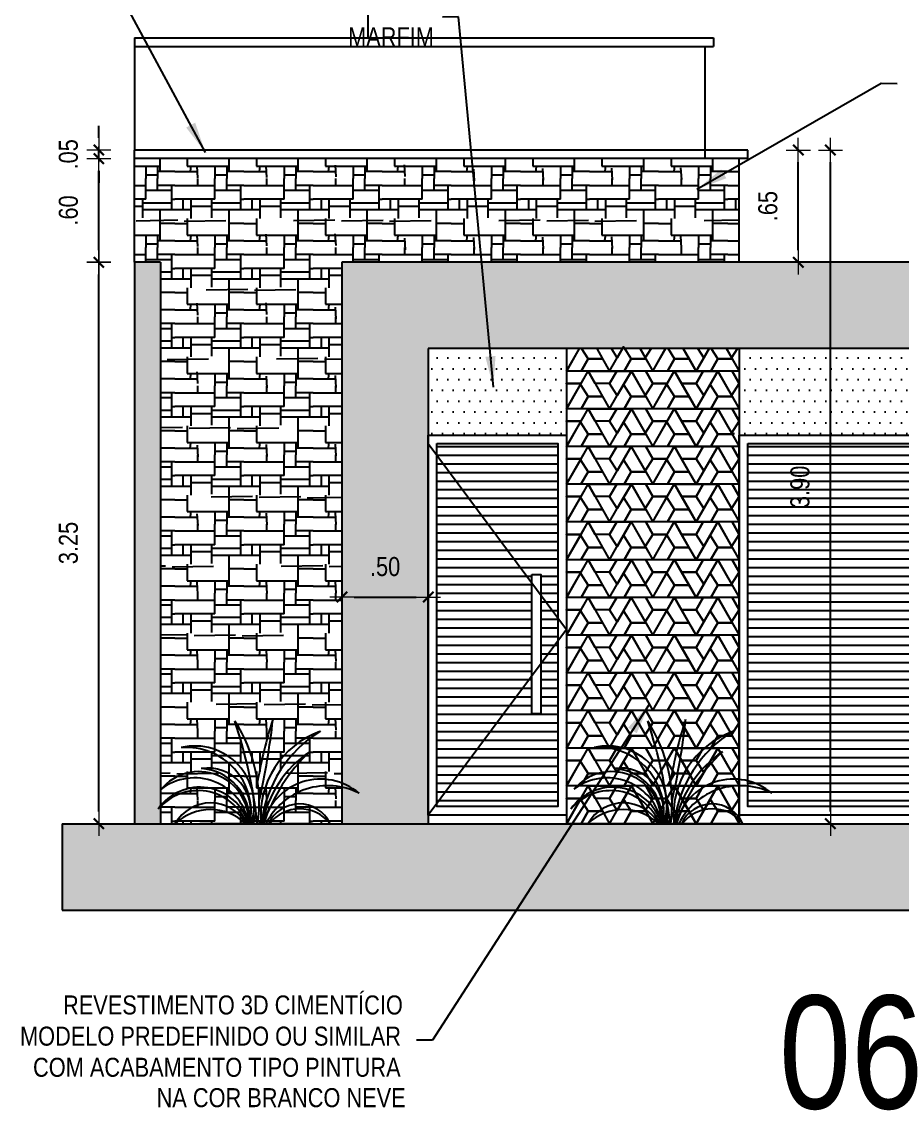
# Model space of a CAD drawing. Header units: millimetres. Extents: x -178 to 521, y -135 to 750.
# Drawn here: x 8.31 to 13.41, y 734.21 to 740.51 of the extents above; entities that cross this region are included whole.
import ezdxf
from ezdxf.enums import TextEntityAlignment as Align

# ---------------------------------------------------------------- set-up
doc = ezdxf.new("R2010")
doc.units = ezdxf.units.MM
doc.header["$LTSCALE"] = 20
doc.header["$MEASUREMENT"] = 0
doc.header["$PDSIZE"] = -5
doc.linetypes.add('CONTINU', pattern=[0])
doc.linetypes.add('HIDDEN2', pattern=[0.1875, 0.125, -0.0625])
doc.layers.get('0').update_dxf_attribs({"linetype": 'CONTINUOUS'})
doc.layers.get('Defpoints').update_dxf_attribs({"linetype": 'CONTINUOUS'})
for name, color, linetype in [('AME_FRZ', 7, 'CONTINUOUS'), ('AR-ALV', 5, 'CONTINUOUS'), ('COTAS', 7, 'CONTINUOUS'), ('E-hatch', 8, 'CONTINUOUS'), ('E-txt-g', 3, 'CONTINUOUS'), ('E-TXT-Y', 2, 'CONTINUOUS'), ('PLANTAS', 8, 'CONTINUOUS'), ('TEXTO3', 4, 'CONTINUOUS'), ('V2', 11, 'CONTINUOUS')]:
    doc.layers.add(name, color=color, linetype=linetype)
for name, color, linetype, lineweight in [('E-Cta-W', 7, 'CONTINUOUS', 20), ('E-Pen-C', 4, 'CONTINUOUS', 15), ('E-Pen-G', 3, 'CONTINUOUS', 30), ('E-Txt-W', 7, 'CONTINUOUS', 20)]:
    doc.layers.add(name, color=color, linetype=linetype, lineweight=lineweight)
doc.styles.add('F2', font='ARIALN.TTF')
doc.dimstyles.new('DIMENSION-1', dxfattribs={"dimtxt": 0.11, "dimasz": 0.07, "dimexe": 1, "dimexo": 0, "dimgap": 0.12, "dimtad": 1, "dimzin": 7, "dimdsep": 46, "dimtxsty": 'F2', "dimblk1": 'TRACO', "dimblk2": 'TRACO', "dimsah": 1, "dimcen": 1, "dimse1": 1, "dimse2": 1, "dimclrd": 256, "dimclre": 256, "dimclrt": 6, "dimadec": 0, "dimazin": 0, "dimtfac": 1, "dimtix": 1, "dimtmove": 2, "dimatfit": 3, "dimldrblk": 'TRACO', "dimfxl": 1, "dimtolj": 1, "dimtzin": 0, "dimarcsym": 0})
doc.dimstyles.get("Standard").update_dxf_attribs({"dimtxt": 0.18, "dimasz": 0.18, "dimexe": 0.18, "dimexo": 0.0625, "dimgap": 0.09, "dimtad": 0, "dimtih": 1, "dimtoh": 1, "dimdec": 4, "dimzin": 0, "dimdsep": 46, "dimtxsty": 'Standard', "dimcen": 0.09, "dimadec": 0, "dimazin": 0, "dimtfac": 1, "dimtdec": 4, "dimtofl": 0, "dimtmove": 0, "dimatfit": 3, "dimfxl": 1, "dimtolj": 1, "dimtzin": 0, "dimarcsym": 0})

# ---------------------------------------------------------------- blocks, each defined once
blk = doc.blocks.new('IND_DES')
at = {"layer": 'E-Txt-W', "color": 7}
blk.add_line((0.0269, -0.2428), (0.1984, -0.2428), dxfattribs=at)
at = {"layer": 'E-txt-g', "color": 7, "style": 'F2'}
for s, p in [('ESCALA', (-0.4463, -0.2864)), ('1', (0.2426, -0.2864)), (':', (0.3988, -0.2706))]:
    blk.add_text(s, height=0.1, dxfattribs=at).set_placement(p)
blk.add_attdef('ESCALA', (0.4897, -0.2812), '', height=0.1, dxfattribs=at)
at = {"layer": 'E-Txt-W', "color": 6, "style": 'F2'}
blk.add_attdef('00', text='', height=0.4, dxfattribs=at).set_placement((-0.7083, -0.2881), align=Align.CENTER)
at = {"layer": 'E-TXT-Y', "color": 7, "style": 'F2'}
for tag, p in [('PROJETO', (-0.4563, 0.1829)), ('DESENHO', (-0.4582, -0.0658))]:
    blk.add_attdef(tag, p, '', height=0.175, dxfattribs=at)
blk = doc.blocks.new('PLANT3L')
at = {"layer": 'PLANTAS', "color": 8}
blk.add_line((0.3351, 0.0015), (-0.3143, 0.0015), dxfattribs=at)
for centre, radius, start, end in [((-0.844, 0.1188), 0.8728, 352.27547, 33.05223), ((-2.7892, -0.3038), 2.8236, 6.20778, 18.55844), ((2.4214, -0.1546), 2.4353, 161.84152, 170.51788), ((-3.6764, 1.0004), 3.8044, 346.8713, 354.02533), ((0.5549, 0.0478), 0.5179, 109.76411, 185.12746), ((0.7667, -0.0849), 0.7313, 121.65392, 173.21531), ((-0.344, 0.1081), 0.3431, 341.89737, 103.31949), ((-0.3936, 0.0678), 0.3752, 349.82475, 94.13959), ((0.6959, -0.1285), 0.6634, 124.50885, 168.69618), ((1.0314, -0.3304), 1.0326, 133.53988, 161.25124), ((-0.3232, 0.0255), 0.2951, 356.01042, 87.13266), ((-0.2675, 0.0759), 0.2474, 342.78074, 98.95442), ((-0.3201, 0.0157), 0.2871, 357.16333, 139.92505), ((-0.3458, -0.0523), 0.3187, 9.71285, 127.50252), ((0.3837, -0.0849), 0.3441, 49.71267, 165.46732), ((-0.3154, -0.0813), 0.2937, 16.37821, 145.44277), ((-0.3255, -0.1107), 0.3035, 21.69846, 139.77686), ((0.4246, -0.1784), 0.3997, 62.96984, 153.252), ((-0.253, -0.1136), 0.2351, 29.31773, 150.48444), ((-0.2539, -0.2151), 0.2978, 46.66196, 133.1395), ((2.4214, -0.1546), 2.4353, 173.45969, 176.32576), ((0.2607, -0.08), 0.1958, 25.71779, 155.41564), ((0.2638, -0.1375), 0.2245, 39.42922, 141.72015), ((-3.6764, 1.0004), 3.8044, 344.77807, 345.72301)]:
    blk.add_arc(centre, radius, start, end, dxfattribs=at)
blk = doc.blocks.new('TRACO')
at = {"layer": 'E-Pen-C'}
for p, q in [((0, 1), (0, -1)), ((-1, 0), (1, 0))]:
    blk.add_line(p, q, dxfattribs=at)
at = {"layer": 'E-Pen-G'}
blk.add_line((-0.424, -0.424), (0.424, 0.424), dxfattribs=at)
blk = doc.blocks.new('*D730')
at = {"lineweight": -2}
blk.add_line((12.9959, 735.9363), (12.9959, 739.6963), dxfattribs=at)
at = {"layer": 'Defpoints', "color": 0, "linetype": 'Continuous'}
for p in [(12.518, 739.7663), (12.9959, 739.7663), (12.4681, 735.8663)]:
    blk.add_point(p, dxfattribs=at)
at = {"linetype": 'Continuous', "lineweight": -2, "xscale": 0.07, "yscale": 0.07, "zscale": 0.07}
for p, rotation in [((12.9959, 739.7663), 90), ((12.9959, 735.8663), 270)]:
    blk.add_blockref('TRACO', p, dxfattribs=dict(at, rotation=rotation))
at = {"color": 6, "linetype": 'Continuous', "insert": (12.8197, 737.8163), "char_height": 0.11, "attachment_point": 5, "rotation": 90, "style": 'F2'}
blk.add_mtext('\\A1;3.90', dxfattribs=at)
blk = doc.blocks.new('*D731')
at = {"lineweight": -2}
blk.add_line((12.81, 739.1863), (12.81, 739.6963), dxfattribs=at)
at = {"layer": 'Defpoints', "color": 0, "linetype": 'Continuous'}
for p in [(12.468, 739.7663), (12.81, 739.7663), (12.468, 739.1163)]:
    blk.add_point(p, dxfattribs=at)
at = {"linetype": 'Continuous', "lineweight": -2, "xscale": 0.07, "yscale": 0.07, "zscale": 0.07}
for p, rotation in [((12.81, 739.7663), 90), ((12.81, 739.1163), 270)]:
    blk.add_blockref('TRACO', p, dxfattribs=dict(at, rotation=rotation))
at = {"color": 6, "linetype": 'Continuous', "insert": (12.6339, 739.4413), "char_height": 0.11, "attachment_point": 5, "rotation": 90, "style": 'F2'}
blk.add_mtext('\\A1;.65', dxfattribs=at)
blk = doc.blocks.new('*D732')
at = {"lineweight": -2}
blk.add_line((8.761, 735.9363), (8.761, 739.0463), dxfattribs=at)
at = {"layer": 'Defpoints', "color": 0, "linetype": 'Continuous'}
for p in [(8.761, 739.1163), (8.968, 739.1163), (8.968, 735.8663)]:
    blk.add_point(p, dxfattribs=at)
at = {"linetype": 'Continuous', "lineweight": -2, "xscale": 0.07, "yscale": 0.07, "zscale": 0.07}
for p, rotation in [((8.761, 739.1163), 90), ((8.761, 735.8663), 270)]:
    blk.add_blockref('TRACO', p, dxfattribs=dict(at, rotation=rotation))
at = {"color": 6, "linetype": 'Continuous', "insert": (8.5848, 737.4913), "char_height": 0.11, "attachment_point": 5, "rotation": 90, "style": 'F2'}
blk.add_mtext('\\A1;3.25', dxfattribs=at)
blk = doc.blocks.new('*D733')
at = {"lineweight": -2}
blk.add_line((8.761, 739.1863), (8.761, 739.6463), dxfattribs=at)
at = {"layer": 'Defpoints', "color": 0, "linetype": 'Continuous'}
for p in [(8.761, 739.7163), (8.968, 739.7163), (8.968, 739.1163)]:
    blk.add_point(p, dxfattribs=at)
at = {"linetype": 'Continuous', "lineweight": -2, "xscale": 0.07, "yscale": 0.07, "zscale": 0.07}
for p, rotation in [((8.761, 739.7163), 90), ((8.761, 739.1163), 270)]:
    blk.add_blockref('TRACO', p, dxfattribs=dict(at, rotation=rotation))
at = {"color": 6, "linetype": 'Continuous', "insert": (8.5848, 739.4163), "char_height": 0.11, "attachment_point": 5, "rotation": 90, "style": 'F2'}
blk.add_mtext('\\A1;.60', dxfattribs=at)
blk = doc.blocks.new('*D734')
at = {"lineweight": -2}
for p, q in [((8.761, 739.8363), (8.761, 739.9063)), ((8.761, 739.7163), (8.761, 739.7663)), ((8.761, 739.6463), (8.761, 739.5763))]:
    blk.add_line(p, q, dxfattribs=at)
at = {"layer": 'Defpoints', "color": 0, "linetype": 'Continuous'}
for p in [(8.761, 739.7663), (8.968, 739.7663), (8.968, 739.7163)]:
    blk.add_point(p, dxfattribs=at)
at = {"linetype": 'Continuous', "lineweight": -2, "xscale": 0.07, "yscale": 0.07, "zscale": 0.07}
for p, rotation in [((8.761, 739.7663), 270), ((8.761, 739.7163), 90)]:
    blk.add_blockref('TRACO', p, dxfattribs=dict(at, rotation=rotation))
at = {"color": 6, "linetype": 'Continuous', "insert": (8.5848, 739.7413), "char_height": 0.11, "attachment_point": 5, "rotation": 90, "style": 'F2'}
blk.add_mtext('\\A1;.05', dxfattribs=at)
blk = doc.blocks.new('*D735')
at = {"lineweight": -2}
blk.add_line((10.238, 737.178), (10.598, 737.178), dxfattribs=at)
at = {"layer": 'Defpoints', "color": 0, "linetype": 'Continuous'}
for p in [(10.168, 738.1615), (10.668, 738.1615), (10.668, 737.178)]:
    blk.add_point(p, dxfattribs=at)
at = {"linetype": 'Continuous', "lineweight": -2, "xscale": 0.07, "yscale": 0.07, "zscale": 0.07, "rotation": 180}
blk.add_blockref('TRACO', (10.168, 737.178), dxfattribs=at)
at = {"linetype": 'Continuous', "lineweight": -2, "xscale": 0.07, "yscale": 0.07, "zscale": 0.07}
blk.add_blockref('TRACO', (10.668, 737.178), dxfattribs=at)
at = {"color": 6, "linetype": 'Continuous', "insert": (10.418, 737.3542), "char_height": 0.11, "attachment_point": 5, "style": 'F2'}
blk.add_mtext('\\A1;.50', dxfattribs=at)

msp = doc.modelspace()

# ---------------------------------------------------------------- hatches: boundary and pattern name
at = {"linetype": 'Continuous'}
h = msp.add_hatch(dxfattribs=at)
h.set_pattern_fill('PATIO4', color=8, scale=0.4, style=0, pattern_type=2)
h.set_pattern_definition([(270, (0.212, 0.28), (0.4, -0.4), [0.108, -0.292]), (180, (0.232, 0.28), (-0.4, -0.4), [0.232, -0.168]), (0, (0, 0.36), (0.4, 0.4), [0.232, -0.168]), (0, (0.232, 0.332), (0.4, 0.4), [0.148, -0.252]), (90, (0.3, 0.332), (-0.4, 0.4), [0.068, -0.332]), (0, (0.212, 0.22), (0.4, 0.4), [0.188, -0.212]), (180, (0.3, 0.02), (-0.4, -0.4), [0.068, -0.332]), (270, (0.38, 0.36), (0.4, -0.4), [0.14, -0.26]), (0, (0.38, 0.28), (0.4, 0.4), [0.02, -0.38]), (270, (0.312, 0.22), (0.4, -0.4), [0.18, -0.22]), (0, (0, 0.22), (0.4, 0.4), [0.092, -0.308]), (270, (0.092, 0.28), (0.4, -0.4), [0.112, -0.288]), (180.9548, (0.312, 0.172), (-23.60000044446, -0.39998286928), [0.2400332, -23.7632996]), (180, (0.4, 0.36), (-0.4, -0.4), [0.1, -0.3]), (180, (0.4, 0.04), (-0.4, -0.4), [0.1, -0.3]), (270, (0.3, 0.068), (0.4, -0.4), [0.068, -0.332]), (0, (0, 0.04), (0.4, 0.4), [0.132, -0.268]), (273.3665, (0.128, 0.068), (0.40000438534, -6.3999997288), [0.0681176, -6.7436372]), (90, (0.048, 0.22), (-0.4, 0.4), [0.06, -0.34]), (180, (0.4, 0.14), (-0.4, -0.4), [0.088, -0.312]), (0, (0, 0.14), (0.4, 0.4), [0.072, -0.328]), (0, (0.072, 0.072), (0.4, 0.4), [0.24, -0.16]), (90, (0.132, 0.36), (-0.4, 0.4), [0.04, -0.36]), (0, (0.212, 0.26), (0.4, 0.4), [0.168, -0.232]), (0, (0.092, 0.24), (0.4, 0.4), [0.12, -0.28]), (270, (0.072, 0.168), (0.4, -0.4), [0.096, -0.304]), (262.875, (0.092, 0.072), (0.3999993128, 2.800000152), [0.0322492, -3.192654]), (90, (0.232, 0.28), (-0.4, 0.4), [0.12, -0.28]), (270, (0.232, 0.072), (0.4, -0.4), [0.072, -0.328])])
h.paths.add_polyline_path([(12.468, 739.7163), (8.968, 739.7163), (8.968, 739.1163), (9.118, 739.1163), (9.118, 735.8663), (10.168, 735.8663), (10.168, 739.1163), (12.468, 739.1163)])
h = msp.add_hatch()
h.set_pattern_fill('DOTS', color=6, style=0)
h.paths.add_polyline_path([(10.168, 739.1163), (10.168, 735.8663), (10.668, 735.8663), (10.668, 738.6163), (11.7927, 738.6163), (11.7989, 738.6271), (11.8058, 738.6163), (15.468, 738.6163), (15.468, 735.8663), (15.968, 735.8663), (15.968, 739.1163)])
h.paths.add_polyline_path([(8.968, 735.8663), (9.118, 735.8663), (9.118, 739.1163), (8.968, 739.1163)])
h = msp.add_hatch()
h.set_pattern_fill('DOTS,_O', color=4)
h.set_pattern_definition([(0, (0, 0), (0.03125, 0.0625), [0, -0.0625])])
h.paths.add_polyline_path([(11.468, 738.486), (11.4673, 738.486), (11.468, 738.4872), (11.468, 738.6163), (10.668, 738.6163), (10.668, 738.1163), (11.468, 738.1163), (11.468, 738.2677), (11.4673, 738.2677), (11.468, 738.2689)])
h.paths.add_polyline_path([(15.468, 738.6163), (12.4576, 738.6163), (12.4239, 738.5637), (12.4274, 738.5576), (12.4681, 738.486), (12.4269, 738.486), (12.468, 738.4144), (12.4236, 738.3449), (12.4681, 738.2677), (12.4269, 738.2677), (12.468, 738.1961), (12.4239, 738.127), (12.4274, 738.121), (12.468, 738.0496), (12.468, 738.1163), (15.468, 738.1163)])
at = {"layer": 'AME_FRZ', "linetype": 'Continuous'}
h = msp.add_hatch(dxfattribs=at)
h.set_pattern_fill('ANSI31', color=8, scale=0.4, angle=135, style=0)
h.paths.add_polyline_path([(12.518, 738.0663), (15.418, 738.0663), (15.418, 735.9663), (12.518, 735.9663)])
h.paths.add_polyline_path([(10.718, 738.0663), (11.418, 738.0663), (11.418, 735.9663), (10.718, 735.9663)])
h.paths.add_polyline_path([(11.2674, 737.3098), (11.3196, 737.3098), (11.3196, 736.5022), (11.2674, 736.5022)], flags=16)
at = {"layer": 'COTAS', "linetype": 'CONTINU'}
h = msp.add_hatch(dxfattribs=at)
h.set_pattern_fill('ANSI38', color=8, scale=0.25, style=0)
h.set_pattern_definition([(45, (91.273378, -0.05), (-0.0220970869, 0.0220970869), []), (135, (91.273378, -0.05), (-0.0662912607, 0.0220970869), [0.078125, -0.046875])])
h.paths.add_polyline_path([(16.3663, 735.3663), (16.3663, 735.8663), (8.5483, 735.8663), (8.5483, 735.3663)])

# ---------------------------------------------------------------- linework, layer by layer
at = {"color": 8, "linetype": 'Continuous'}
for p, q in [((11.468, 738.6163), (11.468, 735.8663)), ((12.468, 738.6163), (12.4681, 735.8663)), ((8.5483, 735.8663), (8.5483, 735.3663))]:
    msp.add_line(p, q, dxfattribs=at)
at = {"color": 1, "linetype": 'Continuous'}
msp.add_line((8.5483, 735.8663), (16.3663, 735.8663), dxfattribs=at)
at = {"color": 8, "linetype": 'Continuous', "flags": 128}
for points in [[(11.8433, 738.5576), (11.8022, 738.486), (11.7175, 738.486), (11.7989, 738.6271)], [(11.7175, 738.486), (11.552, 738.486), (11.5931, 738.5576), (11.6768, 738.5576)], [(11.9677, 738.486), (11.8022, 738.486), (11.8433, 738.5576), (11.927, 738.5576)], [(12.2179, 738.486), (12.0524, 738.486), (12.0935, 738.5576), (12.1772, 738.5576)], [(12.4681, 738.486), (12.3026, 738.486), (12.3437, 738.5576), (12.4274, 738.5576)], [(11.6768, 738.3393), (11.5931, 738.3393), (11.5487, 738.4088), (11.5932, 738.486)], [(11.5932, 738.486), (11.7587, 738.486), (11.7176, 738.4144), (11.634, 738.4144)], [(11.7176, 738.4144), (11.7587, 738.486), (11.8434, 738.486), (11.762, 738.3449)], [(11.927, 738.3393), (11.8433, 738.3393), (11.7989, 738.4088), (11.8434, 738.486)], [(11.9676, 738.4144), (11.9265, 738.486), (11.8418, 738.486), (11.9232, 738.3449)], [(12.092, 738.486), (11.9265, 738.486), (11.9676, 738.4144), (12.0513, 738.4144)], [(12.1772, 738.3393), (12.0935, 738.3393), (12.0491, 738.4088), (12.0937, 738.486)], [(12.0937, 738.486), (12.2591, 738.486), (12.2181, 738.4144), (12.1344, 738.4144)], [(12.2181, 738.4144), (12.2591, 738.486), (12.3439, 738.486), (12.2625, 738.3449)], [(12.4274, 738.3393), (12.3437, 738.3393), (12.2993, 738.4088), (12.3439, 738.486)], [(12.468, 738.4144), (12.4269, 738.486), (12.3422, 738.486), (12.4236, 738.3449)], [(11.5931, 738.3393), (11.552, 738.2677), (11.4673, 738.2677), (11.5487, 738.4088)], [(11.8433, 738.3393), (11.8022, 738.2677), (11.7175, 738.2677), (11.7989, 738.4088)], [(12.0513, 738.4144), (11.9676, 738.4144), (11.9232, 738.3449), (11.9677, 738.2677)], [(12.0935, 738.3393), (12.0524, 738.2677), (11.9677, 738.2677), (12.0491, 738.4088)], [(12.1344, 738.4144), (12.2181, 738.4144), (12.2625, 738.3449), (12.2179, 738.2677)], [(12.3437, 738.3393), (12.3026, 738.2677), (12.2179, 738.2677), (12.2993, 738.4088)], [(11.7175, 738.2677), (11.552, 738.2677), (11.5931, 738.3393), (11.6768, 738.3393)], [(11.9677, 738.2677), (11.8022, 738.2677), (11.8433, 738.3393), (11.927, 738.3393)], [(12.2179, 738.2677), (12.0524, 738.2677), (12.0935, 738.3393), (12.1772, 738.3393)], [(12.4681, 738.2677), (12.3026, 738.2677), (12.3437, 738.3393), (12.4274, 738.3393)], [(11.6768, 738.121), (11.5931, 738.121), (11.5487, 738.1905), (11.5932, 738.2677)], [(11.5932, 738.2677), (11.7587, 738.2677), (11.7176, 738.1961), (11.634, 738.1961)], [(11.7176, 738.1961), (11.7587, 738.2677), (11.8434, 738.2677), (11.762, 738.1266)], [(11.927, 738.121), (11.8433, 738.121), (11.7989, 738.1905), (11.8434, 738.2677)], [(11.9676, 738.1961), (11.9265, 738.2677), (11.8418, 738.2677), (11.9232, 738.1266)], [(12.092, 738.2677), (11.9265, 738.2677), (11.9676, 738.1961), (12.0513, 738.1961)], [(12.1772, 738.121), (12.0935, 738.121), (12.0491, 738.1905), (12.0937, 738.2677)], [(12.0937, 738.2677), (12.2591, 738.2677), (12.2181, 738.1961), (12.1344, 738.1961)], [(12.2181, 738.1961), (12.2591, 738.2677), (12.3439, 738.2677), (12.2625, 738.1266)], [(12.4274, 738.121), (12.3437, 738.121), (12.2993, 738.1905), (12.3439, 738.2677)], [(12.468, 738.1961), (12.4269, 738.2677), (12.3422, 738.2677), (12.4236, 738.1266)], [(11.5931, 738.121), (11.552, 738.0494), (11.4673, 738.0494), (11.5487, 738.1905)], [(11.8433, 738.121), (11.8022, 738.0494), (11.7175, 738.0494), (11.7989, 738.1905)], [(12.0513, 738.1961), (11.9676, 738.1961), (11.9232, 738.1266), (11.9677, 738.0494)], [(12.0935, 738.121), (12.0524, 738.0494), (11.9677, 738.0494), (12.0491, 738.1905)], [(12.1344, 738.1961), (12.2181, 738.1961), (12.2625, 738.1266), (12.2179, 738.0494)], [(12.3437, 738.121), (12.3026, 738.0494), (12.2179, 738.0494), (12.2993, 738.1905)], [(11.7175, 738.0494), (11.552, 738.0494), (11.5931, 738.121), (11.6768, 738.121)], [(11.9677, 738.0494), (11.8022, 738.0494), (11.8433, 738.121), (11.927, 738.121)], [(12.2179, 738.0494), (12.0524, 738.0494), (12.0935, 738.121), (12.1772, 738.121)], [(12.4681, 738.0494), (12.3026, 738.0494), (12.3437, 738.121), (12.4274, 738.121)], [(11.6766, 737.9027), (11.593, 737.9027), (11.5486, 737.9722), (11.5931, 738.0494)], [(11.5931, 738.0494), (11.7586, 738.0494), (11.7175, 737.9778), (11.6339, 737.9778)], [(11.7175, 737.9778), (11.7586, 738.0494), (11.8433, 738.0494), (11.7619, 737.9083)], [(11.9268, 737.9027), (11.8432, 737.9027), (11.7988, 737.9722), (11.8433, 738.0494)], [(11.9675, 737.9778), (11.9264, 738.0494), (11.8417, 738.0494), (11.9231, 737.9083)], [(12.0919, 738.0494), (11.9264, 738.0494), (11.9675, 737.9778), (12.0511, 737.9778)], [(12.177, 737.9027), (12.0934, 737.9027), (12.049, 737.9722), (12.0935, 738.0494)], [(12.0935, 738.0494), (12.259, 738.0494), (12.2179, 737.9778), (12.1343, 737.9778)], [(12.2179, 737.9778), (12.259, 738.0494), (12.3437, 738.0494), (12.2623, 737.9083)], [(12.4272, 737.9027), (12.3436, 737.9027), (12.2992, 737.9722), (12.3437, 738.0494)], [(12.4679, 737.9778), (12.4268, 738.0494), (12.3421, 738.0494), (12.4235, 737.9083)], [(11.593, 737.9027), (11.5519, 737.8311), (11.4672, 737.8311), (11.5486, 737.9722)], [(11.8432, 737.9027), (11.8021, 737.8311), (11.7174, 737.8311), (11.7988, 737.9722)], [(12.0511, 737.9778), (11.9675, 737.9778), (11.9231, 737.9083), (11.9676, 737.8311)], [(12.0934, 737.9027), (12.0523, 737.8311), (11.9676, 737.8311), (12.049, 737.9722)], [(12.1343, 737.9778), (12.2179, 737.9778), (12.2623, 737.9083), (12.2178, 737.8311)], [(12.3436, 737.9027), (12.3025, 737.8311), (12.2178, 737.8311), (12.2992, 737.9722)], [(11.7174, 737.8311), (11.5519, 737.8311), (11.593, 737.9027), (11.6766, 737.9027)], [(11.9676, 737.8311), (11.8021, 737.8311), (11.8432, 737.9027), (11.9268, 737.9027)], [(12.2178, 737.8311), (12.0523, 737.8311), (12.0934, 737.9027), (12.177, 737.9027)], [(12.468, 737.8311), (12.3025, 737.8311), (12.3436, 737.9027), (12.4272, 737.9027)], [(11.6768, 737.6844), (11.5931, 737.6844), (11.5487, 737.7539), (11.5932, 737.8311)], [(11.5932, 737.8311), (11.7587, 737.8311), (11.7176, 737.7595), (11.634, 737.7595)], [(11.7176, 737.7595), (11.7587, 737.8311), (11.8434, 737.8311), (11.762, 737.69)], [(11.927, 737.6844), (11.8433, 737.6844), (11.7989, 737.7539), (11.8434, 737.8311)], [(11.9676, 737.7595), (11.9265, 737.8311), (11.8418, 737.8311), (11.9232, 737.69)], [(12.092, 737.8311), (11.9265, 737.8311), (11.9676, 737.7595), (12.0513, 737.7595)], [(12.1772, 737.6844), (12.0935, 737.6844), (12.0491, 737.7539), (12.0937, 737.8311)], [(12.0937, 737.8311), (12.2591, 737.8311), (12.2181, 737.7595), (12.1344, 737.7595)], [(12.2181, 737.7595), (12.2591, 737.8311), (12.3439, 737.8311), (12.2625, 737.69)], [(12.4274, 737.6844), (12.3437, 737.6844), (12.2993, 737.7539), (12.3439, 737.8311)], [(12.468, 737.7595), (12.4269, 737.8311), (12.3422, 737.8311), (12.4236, 737.69)], [(11.5931, 737.6844), (11.552, 737.6128), (11.4673, 737.6128), (11.5487, 737.7539)], [(11.8433, 737.6844), (11.8022, 737.6128), (11.7175, 737.6128), (11.7989, 737.7539)], [(12.0513, 737.7595), (11.9676, 737.7595), (11.9232, 737.69), (11.9677, 737.6128)], [(12.0935, 737.6844), (12.0524, 737.6128), (11.9677, 737.6128), (12.0491, 737.7539)], [(12.1344, 737.7595), (12.2181, 737.7595), (12.2625, 737.69), (12.2179, 737.6128)], [(12.3437, 737.6844), (12.3026, 737.6128), (12.2179, 737.6128), (12.2993, 737.7539)], [(11.7175, 737.6128), (11.552, 737.6128), (11.5931, 737.6844), (11.6768, 737.6844)], [(11.9677, 737.6128), (11.8022, 737.6128), (11.8433, 737.6844), (11.927, 737.6844)], [(12.2179, 737.6128), (12.0524, 737.6128), (12.0935, 737.6844), (12.1772, 737.6844)], [(12.4681, 737.6128), (12.3026, 737.6128), (12.3437, 737.6844), (12.4274, 737.6844)], [(11.6766, 737.4661), (11.593, 737.4661), (11.5486, 737.5356), (11.5931, 737.6128)], [(11.5931, 737.6128), (11.7586, 737.6128), (11.7175, 737.5412), (11.6339, 737.5412)], [(11.7175, 737.5412), (11.7586, 737.6128), (11.8433, 737.6128), (11.7619, 737.4716)], [(11.9268, 737.4661), (11.8432, 737.4661), (11.7988, 737.5356), (11.8433, 737.6128)], [(11.9675, 737.5412), (11.9264, 737.6128), (11.8417, 737.6128), (11.9231, 737.4716)], [(12.0919, 737.6128), (11.9264, 737.6128), (11.9675, 737.5412), (12.0511, 737.5412)], [(12.177, 737.4661), (12.0934, 737.4661), (12.049, 737.5356), (12.0935, 737.6128)], [(12.0935, 737.6128), (12.259, 737.6128), (12.2179, 737.5412), (12.1343, 737.5412)], [(12.2179, 737.5412), (12.259, 737.6128), (12.3437, 737.6128), (12.2623, 737.4716)], [(12.4272, 737.4661), (12.3436, 737.4661), (12.2992, 737.5356), (12.3437, 737.6128)], [(12.4679, 737.5412), (12.4268, 737.6128), (12.3421, 737.6128), (12.4235, 737.4716)], [(11.593, 737.4661), (11.5519, 737.3945), (11.4672, 737.3945), (11.5486, 737.5356)], [(11.8432, 737.4661), (11.8021, 737.3945), (11.7174, 737.3945), (11.7988, 737.5356)], [(12.0511, 737.5412), (11.9675, 737.5412), (11.9231, 737.4716), (11.9676, 737.3945)], [(12.0934, 737.4661), (12.0523, 737.3945), (11.9676, 737.3945), (12.049, 737.5356)], [(12.1343, 737.5412), (12.2179, 737.5412), (12.2623, 737.4716), (12.2178, 737.3945)], [(12.3436, 737.4661), (12.3025, 737.3945), (12.2178, 737.3945), (12.2992, 737.5356)], [(11.7174, 737.3945), (11.5519, 737.3945), (11.593, 737.4661), (11.6766, 737.4661)], [(11.9676, 737.3945), (11.8021, 737.3945), (11.8432, 737.4661), (11.9268, 737.4661)], [(12.2178, 737.3945), (12.0523, 737.3945), (12.0934, 737.4661), (12.177, 737.4661)], [(12.468, 737.3945), (12.3025, 737.3945), (12.3436, 737.4661), (12.4272, 737.4661)], [(11.6768, 737.2477), (11.5931, 737.2477), (11.5487, 737.3173), (11.5932, 737.3945)], [(11.5932, 737.3945), (11.7587, 737.3945), (11.7176, 737.3229), (11.634, 737.3229)], [(11.7176, 737.3229), (11.7587, 737.3945), (11.8434, 737.3945), (11.762, 737.2533)], [(11.927, 737.2477), (11.8433, 737.2477), (11.7989, 737.3173), (11.8434, 737.3945)], [(11.9676, 737.3229), (11.9265, 737.3945), (11.8418, 737.3945), (11.9232, 737.2533)], [(12.092, 737.3945), (11.9265, 737.3945), (11.9676, 737.3229), (12.0513, 737.3229)], [(12.1772, 737.2477), (12.0935, 737.2477), (12.0491, 737.3173), (12.0937, 737.3945)], [(12.0937, 737.3945), (12.2591, 737.3945), (12.2181, 737.3229), (12.1344, 737.3229)], [(12.2181, 737.3229), (12.2591, 737.3945), (12.3439, 737.3945), (12.2625, 737.2533)], [(12.4274, 737.2477), (12.3437, 737.2477), (12.2993, 737.3173), (12.3439, 737.3945)], [(12.468, 737.3229), (12.4269, 737.3945), (12.3422, 737.3945), (12.4236, 737.2533)], [(11.5931, 737.2477), (11.552, 737.1762), (11.4673, 737.1762), (11.5487, 737.3173)], [(11.8433, 737.2477), (11.8022, 737.1762), (11.7175, 737.1762), (11.7989, 737.3173)], [(12.0513, 737.3229), (11.9676, 737.3229), (11.9232, 737.2533), (11.9677, 737.1762)], [(12.0935, 737.2477), (12.0524, 737.1762), (11.9677, 737.1762), (12.0491, 737.3173)], [(12.1344, 737.3229), (12.2181, 737.3229), (12.2625, 737.2533), (12.2179, 737.1762)], [(12.3437, 737.2477), (12.3026, 737.1762), (12.2179, 737.1762), (12.2993, 737.3173)], [(11.7175, 737.1762), (11.552, 737.1762), (11.5931, 737.2477), (11.6768, 737.2477)], [(11.9677, 737.1762), (11.8022, 737.1762), (11.8433, 737.2477), (11.927, 737.2477)], [(12.2179, 737.1762), (12.0524, 737.1762), (12.0935, 737.2477), (12.1772, 737.2477)], [(12.4681, 737.1762), (12.3026, 737.1762), (12.3437, 737.2477), (12.4274, 737.2477)], [(11.6766, 737.0294), (11.593, 737.0294), (11.5486, 737.099), (11.5931, 737.1762)], [(11.5931, 737.1762), (11.7586, 737.1762), (11.7175, 737.1046), (11.6339, 737.1046)], [(11.7175, 737.1046), (11.7586, 737.1762), (11.8433, 737.1762), (11.7619, 737.035)], [(11.9268, 737.0294), (11.8432, 737.0294), (11.7988, 737.099), (11.8433, 737.1762)], [(11.9675, 737.1046), (11.9264, 737.1762), (11.8417, 737.1762), (11.9231, 737.035)], [(12.0919, 737.1762), (11.9264, 737.1762), (11.9675, 737.1046), (12.0511, 737.1046)], [(12.177, 737.0294), (12.0934, 737.0294), (12.049, 737.099), (12.0935, 737.1762)], [(12.0935, 737.1762), (12.259, 737.1762), (12.2179, 737.1046), (12.1343, 737.1046)], [(12.2179, 737.1046), (12.259, 737.1762), (12.3437, 737.1762), (12.2623, 737.035)], [(12.4272, 737.0294), (12.3436, 737.0294), (12.2992, 737.099), (12.3437, 737.1762)], [(12.4679, 737.1046), (12.4268, 737.1762), (12.3421, 737.1762), (12.4235, 737.035)], [(11.593, 737.0294), (11.5519, 736.9579), (11.4672, 736.9579), (11.5486, 737.099)], [(11.8432, 737.0294), (11.8021, 736.9579), (11.7174, 736.9579), (11.7988, 737.099)], [(12.0511, 737.1046), (11.9675, 737.1046), (11.9231, 737.035), (11.9676, 736.9579)], [(12.0934, 737.0294), (12.0523, 736.9579), (11.9676, 736.9579), (12.049, 737.099)], [(12.1343, 737.1046), (12.2179, 737.1046), (12.2623, 737.035), (12.2178, 736.9579)], [(12.3436, 737.0294), (12.3025, 736.9579), (12.2178, 736.9579), (12.2992, 737.099)], [(11.7174, 736.9579), (11.5519, 736.9579), (11.593, 737.0294), (11.6766, 737.0294)], [(11.9676, 736.9579), (11.8021, 736.9579), (11.8432, 737.0294), (11.9268, 737.0294)], [(12.2178, 736.9579), (12.0523, 736.9579), (12.0934, 737.0294), (12.177, 737.0294)], [(12.468, 736.9579), (12.3025, 736.9579), (12.3436, 737.0294), (12.4272, 737.0294)], [(11.6768, 736.8111), (11.5931, 736.8111), (11.5487, 736.8807), (11.5932, 736.9579)], [(11.5932, 736.9579), (11.7587, 736.9579), (11.7176, 736.8863), (11.634, 736.8863)], [(11.7176, 736.8863), (11.7587, 736.9579), (11.8434, 736.9579), (11.762, 736.8167)], [(11.927, 736.8111), (11.8433, 736.8111), (11.7989, 736.8807), (11.8434, 736.9579)], [(11.9676, 736.8863), (11.9265, 736.9579), (11.8418, 736.9579), (11.9232, 736.8167)], [(12.092, 736.9579), (11.9265, 736.9579), (11.9676, 736.8863), (12.0513, 736.8863)], [(12.1772, 736.8111), (12.0935, 736.8111), (12.0491, 736.8807), (12.0937, 736.9579)], [(12.0937, 736.9579), (12.2591, 736.9579), (12.2181, 736.8863), (12.1344, 736.8863)], [(12.2181, 736.8863), (12.2591, 736.9579), (12.3439, 736.9579), (12.2625, 736.8167)], [(12.4274, 736.8111), (12.3437, 736.8111), (12.2993, 736.8807), (12.3439, 736.9579)], [(12.468, 736.8863), (12.4269, 736.9579), (12.3422, 736.9579), (12.4236, 736.8167)], [(11.5931, 736.8111), (11.552, 736.7396), (11.4673, 736.7396), (11.5487, 736.8807)], [(11.8433, 736.8111), (11.8022, 736.7396), (11.7175, 736.7396), (11.7989, 736.8807)], [(12.0513, 736.8863), (11.9676, 736.8863), (11.9232, 736.8167), (11.9677, 736.7396)], [(12.0935, 736.8111), (12.0524, 736.7396), (11.9677, 736.7396), (12.0491, 736.8807)], [(12.1344, 736.8863), (12.2181, 736.8863), (12.2625, 736.8167), (12.2179, 736.7396)], [(12.3437, 736.8111), (12.3026, 736.7396), (12.2179, 736.7396), (12.2993, 736.8807)], [(11.7175, 736.7396), (11.552, 736.7396), (11.5931, 736.8111), (11.6768, 736.8111)], [(11.9677, 736.7396), (11.8022, 736.7396), (11.8433, 736.8111), (11.927, 736.8111)], [(12.2179, 736.7396), (12.0524, 736.7396), (12.0935, 736.8111), (12.1772, 736.8111)], [(12.4681, 736.7396), (12.3026, 736.7396), (12.3437, 736.8111), (12.4274, 736.8111)], [(11.6768, 736.5928), (11.5931, 736.5928), (11.5487, 736.6624), (11.5932, 736.7396)], [(11.5932, 736.7396), (11.7587, 736.7396), (11.7176, 736.668), (11.634, 736.668)], [(11.7176, 736.668), (11.7587, 736.7396), (11.8434, 736.7396), (11.762, 736.5984)], [(11.927, 736.5928), (11.8433, 736.5928), (11.7989, 736.6624), (11.8434, 736.7396)], [(11.9676, 736.668), (11.9265, 736.7396), (11.8418, 736.7396), (11.9232, 736.5984)], [(12.092, 736.7396), (11.9265, 736.7396), (11.9676, 736.668), (12.0513, 736.668)], [(12.1772, 736.5928), (12.0935, 736.5928), (12.0491, 736.6624), (12.0937, 736.7396)], [(12.0937, 736.7396), (12.2591, 736.7396), (12.2181, 736.668), (12.1344, 736.668)], [(12.2181, 736.668), (12.2591, 736.7396), (12.3439, 736.7396), (12.2625, 736.5984)], [(12.4274, 736.5928), (12.3437, 736.5928), (12.2993, 736.6624), (12.3439, 736.7396)], [(12.468, 736.668), (12.4269, 736.7396), (12.3422, 736.7396), (12.4236, 736.5984)], [(11.5931, 736.5928), (11.552, 736.5212), (11.4673, 736.5212), (11.5487, 736.6624)], [(11.8433, 736.5928), (11.8022, 736.5212), (11.7175, 736.5212), (11.7989, 736.6624)], [(12.0513, 736.668), (11.9676, 736.668), (11.9232, 736.5984), (11.9677, 736.5212)], [(12.0935, 736.5928), (12.0524, 736.5212), (11.9677, 736.5212), (12.0491, 736.6624)], [(12.1344, 736.668), (12.2181, 736.668), (12.2625, 736.5984), (12.2179, 736.5212)], [(12.3437, 736.5928), (12.3026, 736.5212), (12.2179, 736.5212), (12.2993, 736.6624)], [(11.7175, 736.5212), (11.552, 736.5212), (11.5931, 736.5928), (11.6768, 736.5928)], [(11.9677, 736.5212), (11.8022, 736.5212), (11.8433, 736.5928), (11.927, 736.5928)], [(12.2179, 736.5212), (12.0524, 736.5212), (12.0935, 736.5928), (12.1772, 736.5928)], [(12.4681, 736.5212), (12.3026, 736.5212), (12.3437, 736.5928), (12.4274, 736.5928)], [(11.6768, 736.3745), (11.5931, 736.3745), (11.5487, 736.4441), (11.5932, 736.5212)], [(11.5932, 736.5212), (11.7587, 736.5212), (11.7176, 736.4497), (11.634, 736.4497)], [(11.7176, 736.4497), (11.7587, 736.5212), (11.8434, 736.5212), (11.762, 736.3801)], [(11.927, 736.3745), (11.8433, 736.3745), (11.7989, 736.4441), (11.8434, 736.5212)], [(11.9676, 736.4497), (11.9265, 736.5212), (11.8418, 736.5212), (11.9232, 736.3801)], [(12.092, 736.5212), (11.9265, 736.5212), (11.9676, 736.4497), (12.0513, 736.4497)], [(12.1772, 736.3745), (12.0935, 736.3745), (12.0491, 736.4441), (12.0937, 736.5212)], [(12.0937, 736.5212), (12.2591, 736.5212), (12.2181, 736.4497), (12.1344, 736.4497)], [(12.2181, 736.4497), (12.2591, 736.5212), (12.3439, 736.5212), (12.2625, 736.3801)], [(12.4274, 736.3745), (12.3437, 736.3745), (12.2993, 736.4441), (12.3439, 736.5212)], [(12.468, 736.4497), (12.4269, 736.5212), (12.3422, 736.5212), (12.4236, 736.3801)], [(11.5931, 736.3745), (11.552, 736.3029), (11.4673, 736.3029), (11.5487, 736.4441)], [(11.8433, 736.3745), (11.8022, 736.3029), (11.7175, 736.3029), (11.7989, 736.4441)], [(12.0513, 736.4497), (11.9676, 736.4497), (11.9232, 736.3801), (11.9677, 736.3029)], [(12.0935, 736.3745), (12.0524, 736.3029), (11.9677, 736.3029), (12.0491, 736.4441)], [(12.1344, 736.4497), (12.2181, 736.4497), (12.2625, 736.3801), (12.2179, 736.3029)], [(12.3437, 736.3745), (12.3026, 736.3029), (12.2179, 736.3029), (12.2993, 736.4441)], [(11.7175, 736.3029), (11.552, 736.3029), (11.5931, 736.3745), (11.6768, 736.3745)], [(11.9677, 736.3029), (11.8022, 736.3029), (11.8433, 736.3745), (11.927, 736.3745)], [(12.2179, 736.3029), (12.0524, 736.3029), (12.0935, 736.3745), (12.1772, 736.3745)], [(12.4681, 736.3029), (12.3026, 736.3029), (12.3437, 736.3745), (12.4274, 736.3745)], [(11.6768, 736.1562), (11.5931, 736.1562), (11.5487, 736.2258), (11.5932, 736.3029)], [(11.5932, 736.3029), (11.7587, 736.3029), (11.7176, 736.2314), (11.634, 736.2314)], [(11.7176, 736.2314), (11.7587, 736.3029), (11.8434, 736.3029), (11.762, 736.1618)], [(11.927, 736.1562), (11.8433, 736.1562), (11.7989, 736.2258), (11.8434, 736.3029)], [(11.9676, 736.2314), (11.9265, 736.3029), (11.8418, 736.3029), (11.9232, 736.1618)], [(12.092, 736.3029), (11.9265, 736.3029), (11.9676, 736.2314), (12.0513, 736.2314)], [(12.1772, 736.1562), (12.0935, 736.1562), (12.0491, 736.2258), (12.0937, 736.3029)], [(12.0937, 736.3029), (12.2591, 736.3029), (12.2181, 736.2314), (12.1344, 736.2314)], [(12.2181, 736.2314), (12.2591, 736.3029), (12.3439, 736.3029), (12.2625, 736.1618)], [(12.4274, 736.1562), (12.3437, 736.1562), (12.2993, 736.2258), (12.3439, 736.3029)], [(12.468, 736.2314), (12.4269, 736.3029), (12.3422, 736.3029), (12.4236, 736.1618)], [(12.0513, 736.2314), (11.9676, 736.2314), (11.9232, 736.1618), (11.9677, 736.0846)], [(12.1344, 736.2314), (12.2181, 736.2314), (12.2625, 736.1618), (12.2179, 736.0846)], [(11.5931, 736.1562), (11.552, 736.0846), (11.4673, 736.0846), (11.5487, 736.2258)], [(11.8433, 736.1562), (11.8022, 736.0846), (11.7175, 736.0846), (11.7989, 736.2258)], [(12.0935, 736.1562), (12.0524, 736.0846), (11.9677, 736.0846), (12.0491, 736.2258)], [(12.3437, 736.1562), (12.3026, 736.0846), (12.2179, 736.0846), (12.2993, 736.2258)], [(11.7175, 736.0846), (11.552, 736.0846), (11.5931, 736.1562), (11.6768, 736.1562)], [(11.9677, 736.0846), (11.8022, 736.0846), (11.8433, 736.1562), (11.927, 736.1562)], [(12.2179, 736.0846), (12.0524, 736.0846), (12.0935, 736.1562), (12.1772, 736.1562)], [(12.4681, 736.0846), (12.3026, 736.0846), (12.3437, 736.1562), (12.4274, 736.1562)], [(11.6768, 735.9379), (11.5931, 735.9379), (11.5487, 736.0075), (11.5932, 736.0846)], [(11.5932, 736.0846), (11.7587, 736.0846), (11.7176, 736.013), (11.634, 736.013)], [(11.7176, 736.013), (11.7587, 736.0846), (11.8434, 736.0846), (11.762, 735.9435)], [(11.927, 735.9379), (11.8433, 735.9379), (11.7989, 736.0075), (11.8434, 736.0846)], [(11.9676, 736.013), (11.9265, 736.0846), (11.8418, 736.0846), (11.9232, 735.9435)], [(12.092, 736.0846), (11.9265, 736.0846), (11.9676, 736.013), (12.0513, 736.013)], [(12.1772, 735.9379), (12.0935, 735.9379), (12.0491, 736.0075), (12.0937, 736.0846)], [(12.0937, 736.0846), (12.2591, 736.0846), (12.2181, 736.013), (12.1344, 736.013)], [(12.2181, 736.013), (12.2591, 736.0846), (12.3439, 736.0846), (12.2625, 735.9435)], [(12.4274, 735.9379), (12.3437, 735.9379), (12.2993, 736.0075), (12.3439, 736.0846)], [(12.468, 736.013), (12.4269, 736.0846), (12.3422, 736.0846), (12.4236, 735.9435)], [(11.5931, 735.9379), (11.552, 735.8663), (11.4673, 735.8663), (11.5487, 736.0075)], [(11.8433, 735.9379), (11.8022, 735.8663), (11.7175, 735.8663), (11.7989, 736.0075)], [(12.0513, 736.013), (11.9676, 736.013), (11.9232, 735.9435), (11.9677, 735.8663)], [(12.0935, 735.9379), (12.0524, 735.8663), (11.9677, 735.8663), (12.0491, 736.0075)], [(12.1344, 736.013), (12.2181, 736.013), (12.2625, 735.9435), (12.2179, 735.8663)], [(12.3437, 735.9379), (12.3026, 735.8663), (12.2179, 735.8663), (12.2993, 736.0075)], [(11.7175, 735.8663), (11.552, 735.8663), (11.5931, 735.9379), (11.6768, 735.9379)], [(11.9677, 735.8663), (11.8022, 735.8663), (11.8433, 735.9379), (11.927, 735.9379)], [(12.2179, 735.8663), (12.0524, 735.8663), (12.0935, 735.9379), (12.1772, 735.9379)], [(12.4681, 735.8663), (12.3026, 735.8663), (12.3437, 735.9379), (12.4274, 735.9379)]]:
    msp.add_lwpolyline(points, close=True, dxfattribs=at)
for points in [[(11.5556, 738.6163), (11.5931, 738.5576), (11.552, 738.486), (11.4673, 738.486), (11.5425, 738.6163)], [(11.468, 738.4876), (11.469, 738.486), (11.5432, 738.6163)], [(11.6433, 738.6163), (11.6768, 738.5576), (11.5931, 738.5576), (11.5556, 738.6163)], [(11.7927, 738.6163), (11.762, 738.5632), (11.7281, 738.6163)], [(11.8935, 738.6163), (11.927, 738.5576), (11.8433, 738.5576), (11.8058, 738.6163)], [(11.8926, 738.6163), (11.9232, 738.5632), (11.9572, 738.6163)], [(11.9572, 738.6163), (11.9232, 738.5632), (11.9677, 738.486), (12.0419, 738.6163)], [(12.056, 738.6163), (12.0935, 738.5576), (12.0524, 738.486), (11.9677, 738.486), (12.0429, 738.6163)], [(12.1437, 738.6163), (12.1772, 738.5576), (12.0935, 738.5576), (12.056, 738.6163)], [(12.2285, 738.6163), (12.2625, 738.5632), (12.2179, 738.486), (12.1437, 738.6163)], [(12.3062, 738.6163), (12.3437, 738.5576), (12.3026, 738.486), (12.2179, 738.486), (12.2931, 738.6163)], [(12.2931, 738.6163), (12.2625, 738.5632), (12.2285, 738.6163)], [(12.3939, 738.6163), (12.4274, 738.5576), (12.3437, 738.5576), (12.3062, 738.6163)], [(12.393, 738.6163), (12.4236, 738.5632), (12.4576, 738.6163)], [(12.4576, 738.6163), (12.4236, 738.5632), (12.4681, 738.486)], [(11.468, 738.4159), (11.4688, 738.4144), (11.5525, 738.4144), (11.5932, 738.486), (11.468, 738.486)], [(12.4681, 738.486), (12.4269, 738.486), (12.468, 738.4144), (12.4681, 738.4144)], [(11.468, 738.4131), (11.4688, 738.4144), (11.468, 738.4159)], [(11.468, 738.2693), (11.469, 738.2677), (11.5525, 738.4144), (11.4688, 738.4144), (11.468, 738.4131)], [(12.4681, 738.4144), (12.468, 738.4144), (12.4236, 738.3449), (12.4681, 738.2677)], [(11.468, 738.1975), (11.4688, 738.1961), (11.5525, 738.1961), (11.5932, 738.2677), (11.468, 738.2677)], [(12.4681, 738.2677), (12.4269, 738.2677), (12.468, 738.1961), (12.4681, 738.1961)], [(11.468, 738.1948), (11.4688, 738.1961), (11.468, 738.1975)], [(11.468, 738.051), (11.469, 738.0494), (11.5525, 738.1961), (11.4688, 738.1961), (11.468, 738.1948)], [(12.4681, 738.1961), (12.468, 738.1961), (12.4236, 738.1266), (12.4681, 738.0494)], [(11.4679, 737.9792), (11.4687, 737.9778), (11.5523, 737.9778), (11.5931, 738.0494), (11.4679, 738.0494)], [(12.468, 738.0494), (12.4268, 738.0494), (12.4679, 737.9778), (12.468, 737.9778)], [(11.4679, 737.9765), (11.4687, 737.9778), (11.4679, 737.9792)], [(11.4679, 737.8327), (11.4688, 737.8311), (11.5523, 737.9778), (11.4687, 737.9778), (11.4679, 737.9765)], [(12.468, 737.9778), (12.4679, 737.9778), (12.4235, 737.9083), (12.468, 737.8311)], [(11.468, 737.7609), (11.4688, 737.7595), (11.5525, 737.7595), (11.5932, 737.8311), (11.468, 737.8311)], [(12.4681, 737.8311), (12.4269, 737.8311), (12.468, 737.7595), (12.4681, 737.7595)], [(11.468, 737.7582), (11.4688, 737.7595), (11.468, 737.7609)], [(11.468, 737.6144), (11.469, 737.6128), (11.5525, 737.7595), (11.4688, 737.7595), (11.468, 737.7582)], [(12.4681, 737.7595), (12.468, 737.7595), (12.4236, 737.69), (12.4681, 737.6128)], [(11.4679, 737.5426), (11.4687, 737.5412), (11.5523, 737.5412), (11.5931, 737.6128), (11.4679, 737.6128)], [(12.468, 737.6128), (12.4268, 737.6128), (12.4679, 737.5412), (12.468, 737.5412)], [(11.4679, 737.5399), (11.4687, 737.5412), (11.4679, 737.5426)], [(11.4679, 737.3961), (11.4688, 737.3945), (11.5523, 737.5412), (11.4687, 737.5412), (11.4679, 737.5399)], [(12.468, 737.5412), (12.4679, 737.5412), (12.4235, 737.4716), (12.468, 737.3945)], [(11.468, 737.3243), (11.4688, 737.3229), (11.5525, 737.3229), (11.5932, 737.3945), (11.468, 737.3945)], [(12.4681, 737.3945), (12.4269, 737.3945), (12.468, 737.3229), (12.4681, 737.3229)], [(11.468, 737.3216), (11.4688, 737.3229), (11.468, 737.3243)], [(11.468, 737.1778), (11.469, 737.1762), (11.5525, 737.3229), (11.4688, 737.3229), (11.468, 737.3216)], [(12.4681, 737.3229), (12.468, 737.3229), (12.4236, 737.2533), (12.4681, 737.1762)], [(11.4679, 737.106), (11.4687, 737.1046), (11.5523, 737.1046), (11.5931, 737.1762), (11.4679, 737.1762)], [(12.468, 737.1762), (12.4268, 737.1762), (12.4679, 737.1046), (12.468, 737.1046)], [(11.4679, 737.1033), (11.4687, 737.1046), (11.4679, 737.106)], [(11.4679, 736.9595), (11.4688, 736.9579), (11.5523, 737.1046), (11.4687, 737.1046), (11.4679, 737.1033)], [(12.468, 737.1046), (12.4679, 737.1046), (12.4235, 737.035), (12.468, 736.9579)], [(11.468, 736.8877), (11.4688, 736.8863), (11.5525, 736.8863), (11.5932, 736.9579), (11.468, 736.9579)], [(12.4681, 736.9579), (12.4269, 736.9579), (12.468, 736.8863), (12.4681, 736.8863)], [(11.468, 736.885), (11.4688, 736.8863), (11.468, 736.8877)], [(11.468, 736.7412), (11.469, 736.7396), (11.5525, 736.8863), (11.4688, 736.8863), (11.468, 736.885)], [(12.4681, 736.8863), (12.468, 736.8863), (12.4236, 736.8167), (12.4681, 736.7396)], [(11.468, 736.6694), (11.4688, 736.668), (11.5525, 736.668), (11.5932, 736.7396), (11.468, 736.7396)], [(12.4681, 736.7396), (12.4269, 736.7396), (12.468, 736.668), (12.4681, 736.668)], [(11.468, 736.6667), (11.4688, 736.668), (11.468, 736.6694)], [(11.468, 736.5229), (11.469, 736.5212), (11.5525, 736.668), (11.4688, 736.668), (11.468, 736.6667)], [(12.4681, 736.668), (12.468, 736.668), (12.4236, 736.5984), (12.4681, 736.5212)], [(11.468, 736.4511), (11.4688, 736.4497), (11.5525, 736.4497), (11.5932, 736.5212), (11.468, 736.5212)], [(12.4681, 736.5212), (12.4269, 736.5212), (12.468, 736.4497), (12.4681, 736.4497)], [(11.468, 736.4484), (11.4688, 736.4497), (11.468, 736.4511)], [(11.468, 736.3046), (11.469, 736.3029), (11.5525, 736.4497), (11.4688, 736.4497), (11.468, 736.4484)], [(12.4681, 736.4497), (12.468, 736.4497), (12.4236, 736.3801), (12.4681, 736.3029)], [(11.468, 736.2328), (11.4688, 736.2314), (11.5525, 736.2314), (11.5932, 736.3029), (11.468, 736.3029)], [(12.4681, 736.3029), (12.4269, 736.3029), (12.468, 736.2314), (12.4681, 736.2314)], [(11.468, 736.2301), (11.4688, 736.2314), (11.468, 736.2328)], [(11.468, 736.0863), (11.469, 736.0846), (11.5525, 736.2314), (11.4688, 736.2314), (11.468, 736.2301)], [(12.4681, 736.2314), (12.468, 736.2314), (12.4236, 736.1618), (12.4681, 736.0846)], [(11.468, 736.0145), (11.4688, 736.013), (11.5525, 736.013), (11.5932, 736.0846), (11.468, 736.0846)], [(12.4681, 736.0846), (12.4269, 736.0846), (12.468, 736.013), (12.4681, 736.013)], [(11.468, 736.0118), (11.4688, 736.013), (11.468, 736.0145)], [(11.468, 735.868), (11.469, 735.8663), (11.5525, 736.013), (11.4688, 736.013), (11.468, 736.0118)], [(12.4681, 736.013), (12.468, 736.013), (12.4236, 735.9435), (12.4681, 735.8663)]]:
    msp.add_lwpolyline(points, dxfattribs=at)
at = {"layer": 'AR-ALV', "color": 1, "linetype": 'Continuous'}
for p, q in [((8.968, 739.1163), (8.968, 735.8663)), ((9.118, 739.1163), (9.118, 735.8663))]:
    msp.add_line(p, q, dxfattribs=at)
at = {"layer": 'AR-ALV', "color": 7, "linetype": 'Continuous'}
for points in [[(10.668, 738.1163), (11.468, 738.1163), (11.468, 735.9163), (10.668, 735.9163)], [(10.718, 738.0663), (11.418, 738.0663), (11.418, 735.9663), (10.718, 735.9663)], [(12.468, 738.1163), (15.468, 738.1163), (15.468, 735.9163), (12.468, 735.9163)], [(12.518, 738.0663), (15.418, 738.0663), (15.418, 735.9663), (12.518, 735.9663)], [(11.2674, 737.3098), (11.3196, 737.3098), (11.3196, 736.5022), (11.2674, 736.5022)]]:
    msp.add_lwpolyline(points, close=True, dxfattribs=at)
at = {"layer": 'AR-ALV', "color": 7, "linetype": 'HIDDEN2'}
msp.add_lwpolyline([(10.668, 738.0663), (11.468, 736.9913), (10.668, 735.9163)], dxfattribs=at)
at = {"layer": 'COTAS', "color": 8, "linetype": 'CONTINU'}
msp.add_line((8.5483, 735.3663), (16.3663, 735.3663), dxfattribs=at)
at = {"layer": 'TEXTO3', "color": 5}
for p, q in [((12.518, 739.7663), (8.968, 739.7663)), ((8.968, 739.1163), (8.968, 739.7663)), ((12.518, 739.7163), (12.518, 739.7663)), ((12.518, 739.7163), (8.968, 739.7163)), ((12.468, 739.1163), (12.468, 739.7163)), ((10.668, 738.1163), (10.668, 735.8663))]:
    msp.add_line(p, q, dxfattribs=at)
at = {"layer": 'TEXTO3', "color": 1}
for p, q in [((9.118, 739.1163), (8.968, 739.1163)), ((15.968, 739.1163), (10.168, 739.1163)), ((10.168, 739.1163), (10.168, 735.8663)), ((10.668, 738.6163), (10.668, 735.8663)), ((15.468, 738.6163), (10.668, 738.6163))]:
    msp.add_line(p, q, dxfattribs=at)
at = {"layer": 'V2', "color": 250}
for p, q in [((10.318, 740.8663), (10.318, 740.4163)), ((8.968, 740.4163), (8.968, 739.7663)), ((8.968, 740.4163), (12.318, 740.4163)), ((12.318, 740.4163), (12.318, 740.3663)), ((8.968, 740.3663), (12.318, 740.3663)), ((12.268, 740.3663), (12.268, 739.7163))]:
    msp.add_line(p, q, dxfattribs=at)

# ---------------------------------------------------------------- block references
ref = msp.add_blockref('IND_DES', (14.4258, 734.6882), dxfattribs=dict(xscale=1.636240131907927, yscale=1.636240131907927, zscale=1.636240131907927))
ref.add_attrib('00', '06', dxfattribs={"layer": 'E-Txt-W', "height": 0.6545, "style": 'F2'}).set_placement((13.1153, 734.2168), align=Align.CENTER)
ref.add_attrib('DESENHO', 'FACHADA MURO', (13.6761, 734.5804), dxfattribs={"layer": 'E-TXT-Y', "color": 2, "height": 0.286342, "style": 'F2'})
ref.add_attrib('ESCALA', '75', (15.2271, 734.228), dxfattribs={"layer": 'E-txt-g', "color": 7, "height": 0.16362, "style": 'F2'})
at = {"layer": 'E-hatch', "color": 8}
for p in [(9.6607, 735.8648), (12.0503, 735.8648)]:
    msp.add_blockref('PLANT3L', p, dxfattribs=at)

# ---------------------------------------------------------------- texts
at = {"color": 6, "style": 'F2'}
for s, p in [('MARFIM', (10.2036, 740.3662)), ('REVESTIMENTO 3D CIMENTÍCIO', (8.5537, 734.7619, -9.7194)), ('MODELO PREDEFINIDO OU SIMILAR', (8.3044, 734.5815, -9.7194)), ('COM ACABAMENTO TIPO PINTURA', (8.3799, 734.4011, -9.7194)), ('NA COR BRANCO NEVE', (9.0952, 734.2252, -9.7194))]:
    msp.add_text(s, height=0.11, dxfattribs=at).set_placement(p)

# ---------------------------------------------------------------- dimensions: what is measured, and where the dimension line sits
at = {"color": 8, "linetype": 'Continuous'}
for base, p1, p2, picture, middle in [((8.761, 739.7663), (8.968, 739.7163), (8.968, 739.7663), '*D734', (8.5848, 739.7413)), ((12.81, 739.7663), (12.468, 739.1163), (12.468, 739.7663), '*D731', (12.6339, 739.4413)), ((12.9959, 739.7663), (12.4681, 735.8663), (12.518, 739.7663), '*D730', (12.8197, 737.8163)), ((8.761, 739.7163), (8.968, 739.1163), (8.968, 739.7163), '*D733', (8.5848, 739.4163)), ((8.761, 739.1163), (8.968, 735.8663), (8.968, 739.1163), '*D732', (8.5848, 737.4913))]:
    dim = msp.add_linear_dim(base=base, p1=p1, p2=p2, angle=90, dimstyle='DIMENSION-1', override={"dimfxl": 0.1}, dxfattribs=at)
    dim.commit()
    dim.dimension.update_dxf_attribs({"geometry": picture, "text_midpoint": middle})
dim = msp.add_linear_dim(base=(10.668, 737.178), p1=(10.168, 738.1615), p2=(10.668, 738.1615), dimstyle='DIMENSION-1', override={"dimfxl": 0.1}, dxfattribs=at)
dim.commit()
dim.dimension.update_dxf_attribs({"geometry": '*D735', "text_midpoint": (10.418, 737.3542)})

# ---------------------------------------------------------------- leaders
at = {"layer": 'E-Cta-W', "color": 4}
for points in [[(9.3778, 739.7518), (8.9113, 740.6178), (8.8185, 740.616)], [(11.0446, 738.3924), (10.8436, 740.5374), (10.7508, 740.5356)], [(12.2225, 739.5386), (13.2888, 740.1525), (13.3816, 740.1507)], [(11.9474, 736.557), (10.6927, 734.614), (10.6, 734.6122)]]:
    msp.add_leader(points, dimstyle='Standard', dxfattribs=at)

doc.saveas('drawing.dxf')
